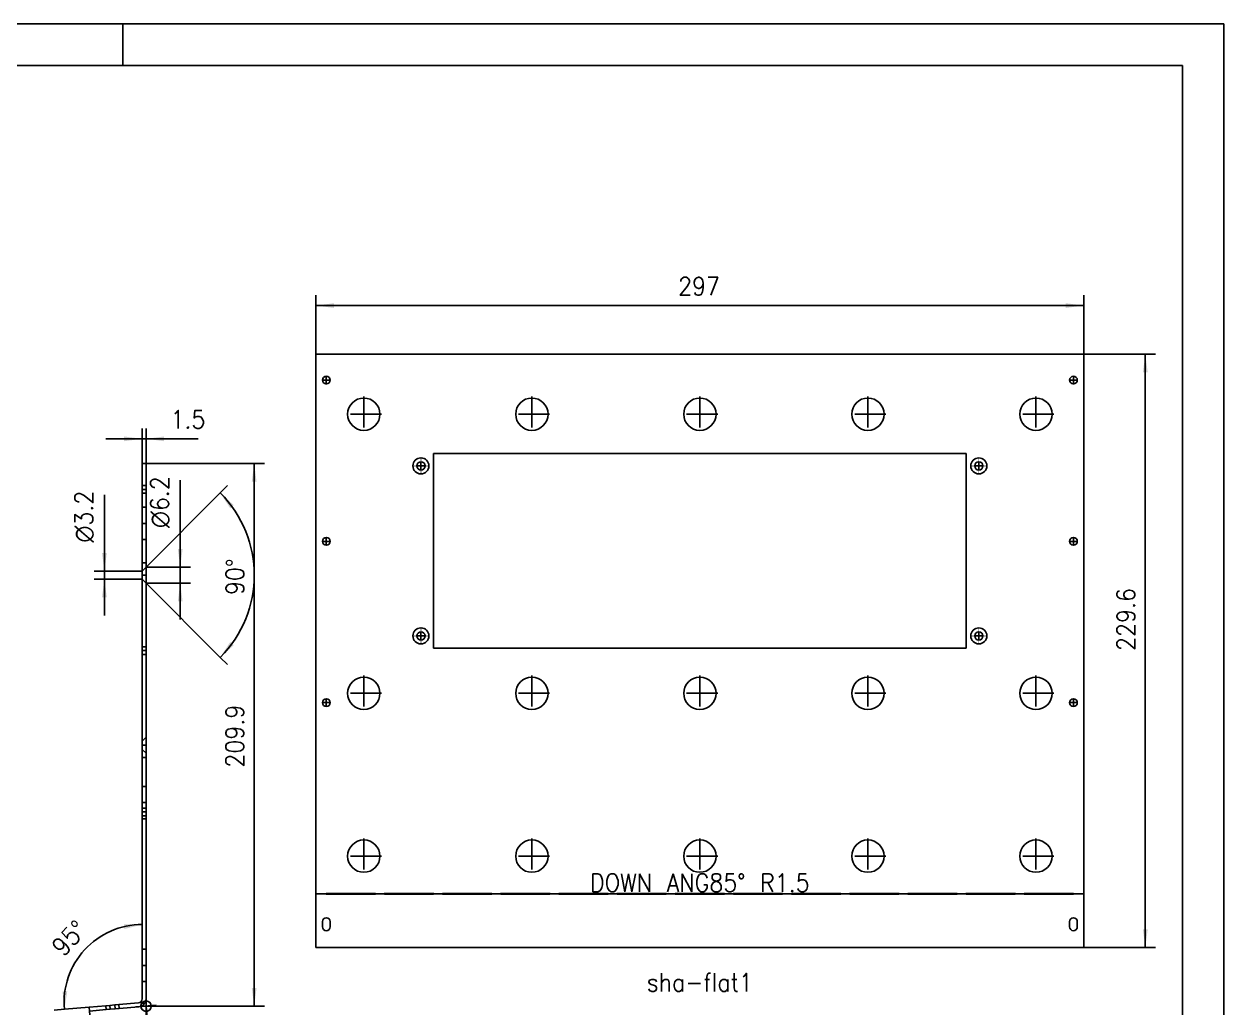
# Model space of a CAD drawing. Header units: millimetres. Extents: x 0 to 426, y 0 to 302.
# Drawn here: x 193.9 to 426, y 111.8 to 302 of the extents above; entities that cross this region are included whole.
import ezdxf

# ---------------------------------------------------------------- set-up
doc = ezdxf.new("R2010")
doc.units = ezdxf.units.MM
for name, pattern in [('DASHED', [15, 7, -8]), ('DOT_CENTER', [14, 12, -1, 0, -1]), ('PHANTOM', [13, 10, -1, 0, -1, 0, -1])]:
    doc.linetypes.add(name, pattern=pattern)
doc.layers.add('1', color=7, linetype='Continuous')
doc.layers.add('KADER', color=7, linetype='Continuous')
doc.styles.add('CONVERTER_11', font='txt.shx', dxfattribs={"width": 0.9})
doc.dimstyles.new('ME10_DIM_11', dxfattribs={"dimtxt": 7, "dimasz": 7, "dimexe": 4, "dimexo": 0, "dimgap": 4, "dimtad": 1, "dimdsep": 46, "dimtxsty": 'CONVERTER_11', "dimsah": 1, "dimcen": 0.09, "dimclrd": 250, "dimclre": 250, "dimclrt": 5, "dimadec": 0, "dimazin": 0, "dimtfac": 1, "dimtdec": 4, "dimtix": 1, "dimtmove": 0, "dimatfit": 3, "dimfxl": 1, "dimtolj": 1, "dimtzin": 0, "dimarcsym": 0})
doc.dimstyles.new('ME10_DIM_12', dxfattribs={"dimtxt": 7, "dimasz": 7, "dimexe": 4, "dimexo": 0, "dimgap": 4, "dimtad": 1, "dimdsep": 46, "dimtxsty": 'CONVERTER_11', "dimsah": 1, "dimcen": 0.09, "dimclrd": 250, "dimclre": 250, "dimclrt": 5, "dimadec": 0, "dimazin": 0, "dimtfac": 1, "dimtdec": 4, "dimtix": 1, "dimtmove": 0, "dimatfit": 3, "dimfxl": 1, "dimtolj": 1, "dimtzin": 0, "dimarcsym": 0})
doc.dimstyles.new('ME10_DIM_13', dxfattribs={"dimtxt": 7, "dimasz": 7, "dimexe": 4, "dimexo": 0, "dimgap": 4, "dimtad": 1, "dimdsep": 46, "dimtxsty": 'CONVERTER_11', "dimsah": 1, "dimcen": 0.09, "dimclrd": 250, "dimclre": 250, "dimclrt": 5, "dimadec": 0, "dimazin": 0, "dimtfac": 1, "dimtdec": 4, "dimtix": 1, "dimtmove": 0, "dimatfit": 3, "dimfxl": 1, "dimtolj": 1, "dimtzin": 0, "dimarcsym": 0})
doc.dimstyles.new('ME10_DIM_14', dxfattribs={"dimtxt": 7, "dimasz": 7, "dimexe": 4, "dimexo": 0, "dimgap": 4, "dimtad": 1, "dimdec": 1, "dimdsep": 46, "dimtxsty": 'CONVERTER_11', "dimsah": 1, "dimcen": 0.09, "dimclrd": 250, "dimclre": 250, "dimclrt": 5, "dimadec": 0, "dimazin": 0, "dimtfac": 1, "dimtdec": 4, "dimtix": 1, "dimtmove": 0, "dimatfit": 3, "dimfxl": 1, "dimtolj": 1, "dimtzin": 0, "dimarcsym": 0})
doc.dimstyles.new('ME10_DIM_15', dxfattribs={"dimtxt": 7, "dimasz": 7, "dimexe": 4, "dimexo": 0, "dimgap": 4, "dimtad": 1, "dimdec": 1, "dimdsep": 46, "dimtxsty": 'CONVERTER_11', "dimsah": 1, "dimcen": 0.09, "dimclrd": 250, "dimclre": 250, "dimclrt": 5, "dimadec": 0, "dimazin": 0, "dimtfac": 1, "dimtdec": 4, "dimtix": 1, "dimtmove": 0, "dimatfit": 3, "dimfxl": 1, "dimtolj": 1, "dimtzin": 0, "dimarcsym": 0})
doc.dimstyles.new('ME10_DIM_16', dxfattribs={"dimtxt": 7, "dimasz": 7, "dimexe": 4, "dimexo": 0, "dimgap": 4, "dimtad": 1, "dimdsep": 46, "dimtxsty": 'CONVERTER_11', "dimsah": 1, "dimcen": 0.09, "dimclrd": 250, "dimclre": 250, "dimclrt": 5, "dimadec": 0, "dimazin": 0, "dimtfac": 1, "dimtdec": 4, "dimtix": 1, "dimtmove": 0, "dimatfit": 3, "dimfxl": 1, "dimtolj": 1, "dimtzin": 0, "dimarcsym": 0})
doc.dimstyles.new('ME10_DIM_17', dxfattribs={"dimtxt": 7, "dimasz": 7, "dimexe": 4, "dimexo": 0, "dimgap": 4, "dimtad": 1, "dimdsep": 46, "dimtxsty": 'CONVERTER_11', "dimsah": 1, "dimcen": 0.09, "dimclrd": 250, "dimclre": 250, "dimclrt": 5, "dimadec": 0, "dimazin": 0, "dimtfac": 1, "dimtdec": 4, "dimtix": 1, "dimtmove": 0, "dimatfit": 3, "dimfxl": 1, "dimtolj": 1, "dimtzin": 0, "dimarcsym": 0})
doc.dimstyles.new('ME10_DIM_18', dxfattribs={"dimtxt": 7, "dimasz": 7, "dimexe": 4, "dimexo": 0, "dimgap": 4, "dimtad": 1, "dimdec": 1, "dimdsep": 46, "dimtxsty": 'CONVERTER_11', "dimsah": 1, "dimcen": 0.09, "dimclrd": 250, "dimclre": 250, "dimclrt": 5, "dimadec": 0, "dimazin": 0, "dimtfac": 1, "dimtdec": 4, "dimtix": 1, "dimtmove": 0, "dimatfit": 3, "dimfxl": 1, "dimtolj": 1, "dimtzin": 0, "dimarcsym": 0})
doc.dimstyles.new('ME10_DIM_19', dxfattribs={"dimtxt": 7, "dimasz": 7, "dimexe": 4, "dimexo": 0, "dimgap": 4, "dimtad": 1, "dimdsep": 46, "dimtxsty": 'CONVERTER_11', "dimsah": 1, "dimcen": 0.09, "dimclrd": 250, "dimclre": 250, "dimclrt": 5, "dimadec": 0, "dimazin": 0, "dimtfac": 1, "dimtdec": 4, "dimtix": 1, "dimtmove": 0, "dimatfit": 3, "dimfxl": 1, "dimtolj": 1, "dimtzin": 0, "dimarcsym": 0})

# ---------------------------------------------------------------- blocks, each defined once
blk = doc.blocks.new('PIN_SEC', base_point=(217.51, 111.99))
at = {"layer": '1', "color": 7, "linetype": 'Continuous'}
for p, q in [((217.51, 113.99), (217.51, 109.99)), ((219.5, 112.17), (215.52, 111.82))]:
    blk.add_line(p, q, dxfattribs=at)
blk.add_circle((217.51, 111.99), 1, dxfattribs=at)
at = {"layer": '1', "color": 7}
blk.add_point((217.51, 111.99), dxfattribs=at)
blk = doc.blocks.new('PRP_SKT')
at = {"layer": '1', "color": 3, "linetype": 'Continuous'}
for q in [(432.03, 223.72), (435.02, 226.98), (438.01, 224.25), (435.02, 220.98)]:
    blk.add_line((435.02, 223.98), q, dxfattribs=at)
at = {"layer": '1', "color": 3, "linetype": 'PHANTOM'}
for p, q in [((432.03, 223.72), (432.28, 223.74)), ((435.02, 226.98), (435.02, 226.73))]:
    blk.add_line(p, q, dxfattribs=at)
blk.add_circle((435.02, 223.98), 2, dxfattribs=at)
at = {"layer": '1', "xscale": 2, "yscale": 2, "zscale": 2}
blk.add_blockref('PIN_SEC', (435.02, 223.98), dxfattribs=at)
blk = doc.blocks.new('plaat_boven__2', base_point=(412.98, 222.07))
at = {"color": 7, "linetype": 'Continuous'}
for p, q in [((433.52, 425.43), (433.52, 433.93)), ((433.52, 433.93), (435.02, 433.93)), ((435.02, 425.43), (435.02, 433.93)), ((433.52, 422.43), (433.52, 425.43)), ((433.52, 416.98), (433.52, 422.43)), ((435.02, 422.43), (435.02, 425.43)), ((435.02, 416.98), (435.02, 422.43)), ((433.52, 404.48), (433.52, 416.98)), ((435.02, 404.48), (435.02, 416.98)), ((433.52, 395.5), (433.52, 404.48)), ((435.02, 395.5), (435.02, 404.48)), ((433.52, 392.33), (433.52, 395.5)), ((435.02, 393.83), (435.02, 395.5)), ((433.52, 389.13), (433.52, 392.33)), ((435.02, 387.63), (435.02, 393.83)), ((433.52, 363.03), (433.52, 389.13)), ((435.02, 363.03), (435.02, 387.63)), ((433.52, 360.03), (433.52, 363.03)), ((435.02, 360.03), (435.02, 363.03)), ((433.52, 326.53), (433.52, 360.03)), ((435.02, 328.03), (435.02, 360.03)), ((433.52, 323.33), (433.52, 326.53)), ((435.02, 321.83), (435.02, 328.03)), ((433.52, 320.17), (433.52, 323.33)), ((435.02, 320.17), (435.02, 321.83)), ((433.52, 308.98), (433.52, 320.17)), ((435.02, 308.98), (435.02, 320.17)), ((433.52, 300.63), (433.52, 308.98)), ((435.02, 300.63), (435.02, 308.98)), ((433.52, 297.63), (433.52, 300.63)), ((433.52, 296.48), (433.52, 297.63)), ((435.02, 297.63), (435.02, 300.63)), ((435.02, 296.48), (435.02, 297.63)), ((433.52, 245.98), (433.52, 296.48)), ((435.02, 245.98), (435.02, 296.48)), ((433.52, 233.48), (433.52, 245.98)), ((435.02, 233.48), (435.02, 245.98)), ((433.52, 226.73), (433.52, 233.48)), ((435.02, 226.73), (435.02, 233.48)), ((419.46, 224.13), (412.98, 223.56)), ((413.11, 222.07), (412.98, 223.56)), ((420.95, 224.26), (419.46, 224.13)), ((422.94, 224.43), (420.95, 224.26)), ((421.08, 222.76), (423.07, 222.94)), ((424.44, 224.56), (422.94, 224.43)), ((423.07, 222.94), (424.57, 223.07)), ((432.15, 225.24), (424.44, 224.56)), ((424.57, 223.07), (432.28, 223.74)), ((413.11, 222.07), (419.59, 222.63)), ((419.59, 222.63), (421.08, 222.76))]:
    blk.add_line(p, q, dxfattribs=at)
at = {"color": 1, "linetype": 'DASHED'}
for p, q in [((433.52, 425.43), (435.02, 425.43)), ((433.52, 422.43), (435.02, 422.43)), ((433.52, 416.98), (435.02, 416.98)), ((433.52, 404.48), (435.02, 404.48)), ((433.52, 395.5), (435.02, 395.5)), ((433.52, 392.33), (435.02, 393.83)), ((433.52, 389.13), (435.02, 387.63)), ((433.52, 363.03), (435.02, 363.03)), ((433.52, 360.03), (435.02, 360.03)), ((433.52, 326.53), (435.02, 328.03)), ((433.52, 323.33), (435.02, 321.83)), ((433.52, 320.17), (435.02, 320.17)), ((433.52, 308.98), (435.02, 308.98)), ((433.52, 300.63), (435.02, 300.63)), ((433.52, 297.63), (435.02, 297.63)), ((433.52, 296.48), (435.02, 296.48)), ((433.52, 245.98), (435.02, 245.98)), ((433.52, 233.48), (435.02, 233.48)), ((419.46, 224.13), (419.59, 222.63)), ((420.95, 224.26), (421.08, 222.76)), ((422.94, 224.43), (423.07, 222.94)), ((424.57, 223.07), (424.44, 224.56)), ((433.07, 225.67), (434.13, 224.6)), ((433.17, 225.77), (434.32, 224.81))]:
    blk.add_line(p, q, dxfattribs=at)
at = {"color": 7, "linetype": 'Continuous'}
for radius, start, end in [(1.5, 275, 314.7716), (3, 275, 314.7716), (1.5, 314.7716, 320.2284), (1.5, 320.2284, 0), (3, 314.7716, 320.2284), (3, 320.2284, 0)]:
    blk.add_arc((432.02, 226.73), radius, start, end, dxfattribs=at)
at = {"layer": '1', "color": 30, "linetype": 'DOT_CENTER'}
for p, q in [((433.52, 423.93), (435.02, 423.93)), ((433.52, 410.73), (435.02, 410.73)), ((433.52, 390.73), (435.02, 390.73)), ((433.52, 361.53), (435.02, 361.53)), ((433.52, 324.93), (435.02, 324.93)), ((433.52, 302.73), (435.02, 302.73)), ((433.52, 299.13), (435.02, 299.13)), ((433.52, 239.73), (435.02, 239.73))]:
    blk.add_line(p, q, dxfattribs=at)
blk = doc.blocks.new('*D16')
at = {"layer": '1', "color": 250, "linetype": 'Continuous'}
for p, q in [((433.52, 433.93), (433.52, 447.48)), ((435.02, 433.93), (435.02, 447.48)), ((419.52, 443.48), (433.52, 443.48)), ((433.52, 443.48), (435.02, 443.48)), ((435.02, 443.48), (455.17, 443.48))]:
    blk.add_line(p, q, dxfattribs=at)
at = {"layer": '1', "color": 250}
for points in [[(426.52, 442.56), (426.52, 444.4), (433.52, 443.48)], [(442.02, 444.4), (442.02, 442.56), (435.02, 443.48)]]:
    blk.add_solid(points, dxfattribs=at)
at = {"layer": '1', "color": 5, "insert": (444.5, 447.48), "char_height": 7, "attachment_point": 7, "rotation": 0.0001, "line_spacing_factor": 0.60024, "style": 'CONVERTER_11'}
blk.add_mtext('1.5', dxfattribs=at)
blk = doc.blocks.new('*D17')
at = {"layer": '1', "color": 250, "linetype": 'Continuous'}
for p, q in [((418.91, 421.87), (418.91, 392.33)), ((433.52, 392.33), (414.91, 392.33)), ((418.91, 392.33), (418.91, 389.13)), ((433.52, 389.13), (414.91, 389.13)), ((418.91, 389.13), (418.91, 375.13))]:
    blk.add_line(p, q, dxfattribs=at)
at = {"layer": '1', "color": 250}
for points in [[(417.99, 399.33), (419.83, 399.33), (418.91, 392.33)], [(419.83, 382.13), (417.99, 382.13), (418.91, 389.13)]]:
    blk.add_solid(points, dxfattribs=at)
at = {"layer": '1', "color": 5, "insert": (414.91, 403.35), "char_height": 7, "attachment_point": 7, "rotation": 90, "line_spacing_factor": 0.60024, "style": 'CONVERTER_11'}
blk.add_mtext('\\C5;{\\Fgdt;n}\\C5;3.2', dxfattribs=at)
blk = doc.blocks.new('*D18')
at = {"layer": '1', "color": 250, "linetype": 'Continuous'}
for p, q in [((448.24, 393.83), (448.24, 427.5)), ((435.02, 393.83), (452.24, 393.83)), ((448.24, 387.63), (448.24, 393.83)), ((435.02, 387.63), (452.24, 387.63)), ((448.24, 373.63), (448.24, 387.63))]:
    blk.add_line(p, q, dxfattribs=at)
at = {"layer": '1', "color": 250}
for points in [[(447.32, 400.83), (449.16, 400.83), (448.24, 393.83)], [(449.16, 380.63), (447.32, 380.63), (448.24, 387.63)]]:
    blk.add_solid(points, dxfattribs=at)
at = {"layer": '1', "color": 5, "insert": (444.24, 408.98), "char_height": 7, "attachment_point": 7, "rotation": 90, "line_spacing_factor": 0.60024, "style": 'CONVERTER_11'}
blk.add_mtext('\\C5;{\\Fgdt;n}\\C5;6.2\\C5;', dxfattribs=at)
blk = doc.blocks.new('*D19')
at = {"layer": '1', "color": 250, "linetype": 'Continuous'}
for p, q in [((435.02, 433.93), (480.85, 433.93)), ((476.85, 223.98), (476.85, 433.93)), ((435.02, 223.98), (480.85, 223.98))]:
    blk.add_line(p, q, dxfattribs=at)
at = {"layer": '1', "color": 250}
for points in [[(477.77, 426.93), (475.93, 426.93), (476.85, 433.93)], [(475.93, 230.98), (477.77, 230.98), (476.85, 223.98)]]:
    blk.add_solid(points, dxfattribs=at)
at = {"layer": '1', "color": 5, "insert": (472.85, 316.27), "char_height": 7, "attachment_point": 7, "rotation": 90, "line_spacing_factor": 0.60024, "style": 'CONVERTER_11'}
blk.add_mtext('209.9', dxfattribs=at)
blk = doc.blocks.new('*D20')
at = {"layer": '1', "color": 250, "linetype": 'Continuous'}
for p, q in [((435.02, 223.98), (437.32, 197.71)), ((413.11, 222.07), (415.41, 195.79)), ((436.97, 201.69), (415.06, 199.78))]:
    blk.add_line(p, q, dxfattribs=at)
at = {"layer": '1', "color": 250}
for points in [[(421.96, 201.31), (422.12, 199.47), (415.06, 199.78)], [(430.07, 200.17), (429.91, 202), (436.97, 201.69)]]:
    blk.add_solid(points, dxfattribs=at)
at = {"layer": '1', "color": 5, "insert": (420.44, 204.26), "char_height": 7, "attachment_point": 7, "rotation": 5, "line_spacing_factor": 0.60024, "style": 'CONVERTER_11'}
blk.add_mtext('22', dxfattribs=at)
blk = doc.blocks.new('*D21')
at = {"layer": '1', "color": 250, "linetype": 'Continuous'}
for p, q in [((435.02, 393.83), (463.72, 422.53)), ((463.72, 422.53), (466.55, 425.36)), ((435.02, 387.63), (463.72, 358.93)), ((463.72, 358.93), (466.55, 356.1))]:
    blk.add_line(p, q, dxfattribs=at)
blk.add_arc((431.92, 390.73), 44.97, 315, 45, dxfattribs=at)
at = {"layer": '1', "color": 250}
for points in [[(468.97, 417.81), (467.57, 416.61), (463.72, 422.53)], [(467.57, 364.85), (468.97, 363.65), (463.72, 358.93)]]:
    blk.add_solid(points, dxfattribs=at)
at = {"layer": '1', "color": 5, "insert": (472.89, 383.03), "char_height": 7, "attachment_point": 7, "rotation": 90, "line_spacing_factor": 0.60024, "style": 'CONVERTER_11'}
blk.add_mtext('90{\\Fgdt;~}', dxfattribs=at)
blk = doc.blocks.new('*D22')
at = {"layer": '1', "color": 250, "linetype": 'Continuous'}
for p, q in [((412.98, 223.56), (403.44, 222.73)), ((403.44, 222.73), (399.45, 222.38))]:
    blk.add_line(p, q, dxfattribs=at)
blk.add_arc((433.52, 225.36), 30.2, 90, 185, dxfattribs=at)
at = {"layer": '1', "color": 250}
for points in [[(426.67, 253.83), (426.46, 255.66), (433.52, 255.55)], [(402.72, 229.75), (404.56, 229.7), (403.44, 222.73)]]:
    blk.add_solid(points, dxfattribs=at)
at = {"layer": '1', "color": 5, "insert": (403.1, 242.78), "char_height": 7, "attachment_point": 7, "rotation": 47.5, "line_spacing_factor": 0.60024, "style": 'CONVERTER_11'}
blk.add_mtext('95{\\Fgdt;~}', dxfattribs=at)
blk = doc.blocks.new('downside', base_point=(500.75, 246.67))
at = {"color": 7, "linetype": 'Continuous'}
for p, q in [((500.75, 476.22), (797.75, 476.22)), ((500.75, 269.02), (500.75, 476.22)), ((797.75, 476.22), (797.75, 269.02)), ((546.25, 437.79), (546.25, 362.46)), ((752.26, 437.79), (546.25, 437.79)), ((752.26, 362.46), (752.26, 437.79)), ((546.25, 362.46), (752.26, 362.46)), ((500.75, 265.91), (500.75, 269.02)), ((500.75, 265.91), (500.75, 246.67)), ((504.75, 267.56), (523.75, 267.56)), ((523.75, 267.36), (504.75, 267.36)), ((527.25, 267.56), (546.25, 267.56)), ((546.25, 267.36), (527.25, 267.36)), ((549.75, 267.56), (568.75, 267.56)), ((568.75, 267.36), (549.75, 267.36)), ((572.25, 267.56), (591.25, 267.56)), ((591.25, 267.36), (572.25, 267.36)), ((594.75, 267.56), (613.75, 267.56)), ((613.75, 267.36), (594.75, 267.36)), ((617.25, 267.56), (636.25, 267.56)), ((636.25, 267.36), (617.25, 267.36)), ((639.75, 267.56), (658.75, 267.56)), ((658.75, 267.36), (639.75, 267.36)), ((662.25, 267.56), (681.25, 267.56)), ((681.25, 267.36), (662.25, 267.36)), ((684.75, 267.56), (703.75, 267.56)), ((703.75, 267.36), (684.75, 267.36)), ((707.25, 267.56), (726.25, 267.56)), ((726.25, 267.36), (707.25, 267.36)), ((729.75, 267.56), (748.75, 267.56)), ((748.75, 267.36), (729.75, 267.36)), ((752.25, 267.56), (771.25, 267.56)), ((771.25, 267.36), (752.25, 267.36)), ((774.75, 267.56), (793.75, 267.56)), ((793.75, 267.36), (774.75, 267.36)), ((797.75, 265.91), (797.75, 269.02)), ((797.75, 246.67), (797.75, 265.91)), ((503.25, 254.67), (503.25, 256.67)), ((506.25, 256.67), (506.25, 254.67)), ((792.25, 256.67), (792.25, 254.67)), ((795.25, 254.67), (795.25, 256.67)), ((797.75, 246.67), (500.75, 246.67))]:
    blk.add_line(p, q, dxfattribs=at)
at = {"color": 4, "linetype": 'Continuous'}
for p, q in [((504.65, 267.46), (500.75, 267.46)), ((527.15, 267.46), (523.85, 267.46)), ((549.65, 267.46), (546.35, 267.46)), ((572.15, 267.46), (568.85, 267.46)), ((594.65, 267.46), (591.35, 267.46)), ((617.15, 267.46), (613.85, 267.46)), ((639.65, 267.46), (636.35, 267.46)), ((662.15, 267.46), (658.85, 267.46)), ((684.65, 267.46), (681.35, 267.46)), ((707.15, 267.46), (703.85, 267.46)), ((729.65, 267.46), (726.35, 267.46)), ((752.15, 267.46), (748.85, 267.46)), ((774.65, 267.46), (771.35, 267.46)), ((797.75, 267.46), (793.85, 267.46))]:
    blk.add_line(p, q, dxfattribs=at)
at = {"color": 7, "linetype": 'Continuous'}
for centre, radius in [((504.75, 466.22), 1.5), ((793.75, 466.22), 1.5), ((519.25, 453.02), 6.25), ((584.25, 453.02), 6.25), ((649.25, 453.02), 6.25), ((714.25, 453.02), 6.25), ((779.25, 453.02), 6.25), ((504.75, 403.82), 1.5), ((793.75, 403.82), 1.5), ((519.25, 345.02), 6.25), ((584.25, 345.02), 6.25), ((649.25, 345.02), 6.25), ((714.25, 345.02), 6.25), ((779.25, 345.02), 6.25), ((504.75, 341.42), 1.5), ((793.75, 341.42), 1.5), ((519.25, 282.02), 6.25), ((584.25, 282.02), 6.25), ((649.25, 282.02), 6.25), ((714.25, 282.02), 6.25), ((779.25, 282.02), 6.25)]:
    blk.add_circle(centre, radius, dxfattribs=at)
at = {"color": 1, "linetype": 'Continuous'}
for centre in [(541.35, 433.02), (757.15, 433.02), (541.35, 367.22), (757.15, 367.22)]:
    blk.add_circle(centre, 1.6, dxfattribs=at)
at = {"color": 7, "linetype": 'Continuous'}
for centre, radius, start, end in [((504.75, 267.46), 0.1, 90, 270), ((523.75, 267.46), 0.1, 270, 90), ((527.25, 267.46), 0.1, 90, 270), ((546.25, 267.46), 0.1, 270, 90), ((549.75, 267.46), 0.1, 90, 270), ((568.75, 267.46), 0.1, 270, 90), ((572.25, 267.46), 0.1, 90, 270), ((591.25, 267.46), 0.1, 270, 90), ((594.75, 267.46), 0.1, 90, 270), ((613.75, 267.46), 0.1, 270, 90), ((617.25, 267.46), 0.1, 90, 270), ((636.25, 267.46), 0.1, 270, 90), ((639.75, 267.46), 0.1, 90, 270), ((658.75, 267.46), 0.1, 270, 90), ((662.25, 267.46), 0.1, 90, 270), ((681.25, 267.46), 0.1, 270, 90), ((684.75, 267.46), 0.1, 90, 270), ((703.75, 267.46), 0.1, 270, 90), ((707.25, 267.46), 0.1, 90, 270), ((726.25, 267.46), 0.1, 270, 90), ((729.75, 267.46), 0.1, 90, 270), ((748.75, 267.46), 0.1, 270, 90), ((752.25, 267.46), 0.1, 90, 270), ((771.25, 267.46), 0.1, 270, 90), ((774.75, 267.46), 0.1, 90, 270), ((793.75, 267.46), 0.1, 270, 90), ((504.75, 256.67), 1.5, 0, 180), ((793.75, 256.67), 1.5, 0, 180), ((504.75, 254.67), 1.5, 180, 0), ((793.75, 254.67), 1.5, 180, 0)]:
    blk.add_arc(centre, radius, start, end, dxfattribs=at)
at = {"layer": '1', "color": 30, "linetype": 'DOT_CENTER'}
for p, q in [((543.11, 433.02), (539.59, 433.02)), ((541.35, 434.78), (541.35, 431.26)), ((758.91, 433.02), (755.39, 433.02)), ((757.15, 434.78), (757.15, 431.26)), ((543.11, 367.22), (539.59, 367.22)), ((541.35, 368.98), (541.35, 365.46)), ((758.91, 367.22), (755.39, 367.22)), ((757.15, 368.98), (757.15, 365.46))]:
    blk.add_line(p, q, dxfattribs=at)
blk = doc.blocks.new('upside', base_point=(500.75, 246.67))
at = {"color": 7, "linetype": 'Continuous'}
for p, q in [((500.75, 269.02), (500.75, 476.22)), ((500.75, 476.22), (797.75, 476.22)), ((797.75, 476.22), (797.75, 269.02)), ((752.26, 437.79), (546.25, 437.79)), ((546.25, 437.79), (546.25, 362.46)), ((752.26, 362.46), (752.26, 437.79)), ((546.25, 362.46), (752.26, 362.46)), ((500.75, 265.91), (500.75, 269.02)), ((500.75, 246.67), (500.75, 265.91)), ((523.75, 267.56), (504.75, 267.56)), ((504.75, 267.36), (523.75, 267.36)), ((546.25, 267.56), (527.25, 267.56)), ((527.25, 267.36), (546.25, 267.36)), ((568.75, 267.56), (549.75, 267.56)), ((549.75, 267.36), (568.75, 267.36)), ((591.25, 267.56), (572.25, 267.56)), ((572.25, 267.36), (591.25, 267.36)), ((613.75, 267.56), (594.75, 267.56)), ((594.75, 267.36), (613.75, 267.36)), ((636.25, 267.56), (617.25, 267.56)), ((617.25, 267.36), (636.25, 267.36)), ((658.75, 267.56), (639.75, 267.56)), ((639.75, 267.36), (658.75, 267.36)), ((681.25, 267.56), (662.25, 267.56)), ((662.25, 267.36), (681.25, 267.36)), ((703.75, 267.56), (684.75, 267.56)), ((684.75, 267.36), (703.75, 267.36)), ((726.25, 267.56), (707.25, 267.56)), ((707.25, 267.36), (726.25, 267.36)), ((748.75, 267.56), (729.75, 267.56)), ((729.75, 267.36), (748.75, 267.36)), ((771.25, 267.56), (752.25, 267.56)), ((752.25, 267.36), (771.25, 267.36)), ((793.75, 267.56), (774.75, 267.56)), ((774.75, 267.36), (793.75, 267.36)), ((797.75, 265.91), (797.75, 269.02)), ((797.75, 265.91), (797.75, 246.67)), ((503.25, 256.67), (503.25, 254.67)), ((506.25, 254.67), (506.25, 256.67)), ((792.25, 254.67), (792.25, 256.67)), ((795.25, 256.67), (795.25, 254.67)), ((797.75, 246.67), (500.75, 246.67))]:
    blk.add_line(p, q, dxfattribs=at)
at = {"color": 4, "linetype": 'DASHED'}
for p, q in [((504.65, 267.46), (500.75, 267.46)), ((527.15, 267.46), (523.85, 267.46)), ((549.65, 267.46), (546.35, 267.46)), ((572.15, 267.46), (568.85, 267.46)), ((594.65, 267.46), (591.35, 267.46)), ((617.15, 267.46), (613.85, 267.46)), ((639.65, 267.46), (636.35, 267.46)), ((662.15, 267.46), (658.85, 267.46)), ((684.65, 267.46), (681.35, 267.46)), ((707.15, 267.46), (703.85, 267.46)), ((729.65, 267.46), (726.35, 267.46)), ((752.15, 267.46), (748.85, 267.46)), ((774.65, 267.46), (771.35, 267.46)), ((797.75, 267.46), (793.85, 267.46))]:
    blk.add_line(p, q, dxfattribs=at)
at = {"color": 7, "linetype": 'Continuous'}
for centre, radius in [((504.75, 466.22), 1.5), ((793.75, 466.22), 1.5), ((519.25, 453.02), 6.25), ((584.25, 453.02), 6.25), ((649.25, 453.02), 6.25), ((714.25, 453.02), 6.25), ((779.25, 453.02), 6.25), ((504.75, 403.82), 1.5), ((793.75, 403.82), 1.5), ((519.25, 345.02), 6.25), ((584.25, 345.02), 6.25), ((649.25, 345.02), 6.25), ((714.25, 345.02), 6.25), ((779.25, 345.02), 6.25), ((504.75, 341.42), 1.5), ((793.75, 341.42), 1.5), ((519.25, 282.02), 6.25), ((584.25, 282.02), 6.25), ((649.25, 282.02), 6.25), ((714.25, 282.02), 6.25), ((779.25, 282.02), 6.25)]:
    blk.add_circle(centre, radius, dxfattribs=at)
at = {"color": 1, "linetype": 'Continuous'}
for centre in [(541.35, 433.02), (757.15, 433.02), (541.35, 367.22), (757.15, 367.22)]:
    blk.add_circle(centre, 3.1, dxfattribs=at)
at = {"color": 7, "linetype": 'Continuous'}
for centre, radius, start, end in [((504.75, 267.46), 0.1, 90, 270), ((523.75, 267.46), 0.1, 270, 90), ((527.25, 267.46), 0.1, 90, 270), ((546.25, 267.46), 0.1, 270, 90), ((549.75, 267.46), 0.1, 90, 270), ((568.75, 267.46), 0.1, 270, 90), ((572.25, 267.46), 0.1, 90, 270), ((591.25, 267.46), 0.1, 270, 90), ((594.75, 267.46), 0.1, 90, 270), ((613.75, 267.46), 0.1, 270, 90), ((617.25, 267.46), 0.1, 90, 270), ((636.25, 267.46), 0.1, 270, 90), ((639.75, 267.46), 0.1, 90, 270), ((658.75, 267.46), 0.1, 270, 90), ((662.25, 267.46), 0.1, 90, 270), ((681.25, 267.46), 0.1, 270, 90), ((684.75, 267.46), 0.1, 90, 270), ((703.75, 267.46), 0.1, 270, 90), ((707.25, 267.46), 0.1, 90, 270), ((726.25, 267.46), 0.1, 270, 90), ((729.75, 267.46), 0.1, 90, 270), ((748.75, 267.46), 0.1, 270, 90), ((752.25, 267.46), 0.1, 90, 270), ((771.25, 267.46), 0.1, 270, 90), ((774.75, 267.46), 0.1, 90, 270), ((793.75, 267.46), 0.1, 270, 90), ((504.75, 256.67), 1.5, 0, 180), ((793.75, 256.67), 1.5, 0, 180), ((504.75, 254.67), 1.5, 180, 0), ((793.75, 254.67), 1.5, 180, 0)]:
    blk.add_arc(centre, radius, start, end, dxfattribs=at)
at = {"layer": '1', "color": 30, "linetype": 'DOT_CENTER'}
for p, q in [((506.4, 466.22), (503.1, 466.22)), ((504.75, 467.87), (504.75, 464.57)), ((795.4, 466.22), (792.1, 466.22)), ((793.75, 467.87), (793.75, 464.57)), ((519.25, 459.9), (519.25, 446.15)), ((584.25, 459.9), (584.25, 446.15)), ((649.25, 459.9), (649.25, 446.15)), ((714.25, 459.9), (714.25, 446.15)), ((779.25, 459.9), (779.25, 446.15)), ((526.13, 453.02), (512.38, 453.02)), ((591.13, 453.02), (577.38, 453.02)), ((656.13, 453.02), (642.38, 453.02)), ((721.13, 453.02), (707.38, 453.02)), ((786.13, 453.02), (772.38, 453.02)), ((504.75, 405.47), (504.75, 402.17)), ((793.75, 405.47), (793.75, 402.17)), ((506.4, 403.82), (503.1, 403.82)), ((795.4, 403.82), (792.1, 403.82)), ((519.25, 351.9), (519.25, 338.15)), ((584.25, 351.9), (584.25, 338.15)), ((649.25, 351.9), (649.25, 338.15)), ((714.25, 351.9), (714.25, 338.15)), ((779.25, 351.9), (779.25, 338.15)), ((526.13, 345.02), (512.38, 345.02)), ((591.13, 345.02), (577.38, 345.02)), ((656.13, 345.02), (642.38, 345.02)), ((721.13, 345.02), (707.38, 345.02)), ((786.13, 345.02), (772.38, 345.02)), ((506.4, 341.42), (503.1, 341.42)), ((504.75, 343.07), (504.75, 339.77)), ((795.4, 341.42), (792.1, 341.42)), ((793.75, 343.07), (793.75, 339.77)), ((519.25, 288.9), (519.25, 275.15)), ((584.25, 288.9), (584.25, 275.15)), ((649.25, 288.9), (649.25, 275.15)), ((714.25, 288.9), (714.25, 275.15)), ((779.25, 288.9), (779.25, 275.15)), ((526.13, 282.02), (512.38, 282.02)), ((591.13, 282.02), (577.38, 282.02)), ((656.13, 282.02), (642.38, 282.02)), ((721.13, 282.02), (707.38, 282.02)), ((786.13, 282.02), (772.38, 282.02))]:
    blk.add_line(p, q, dxfattribs=at)
at = {"layer": '1', "color": 30, "linetype": 'DOT_CENTER', "const_width": 0.25}
for points in [[(541.35, 436.43), (541.35, 429.61)], [(757.15, 436.43), (757.15, 429.61)], [(544.76, 433.02), (537.94, 433.02)], [(760.56, 433.02), (753.74, 433.02)], [(544.76, 367.22), (537.94, 367.22)], [(541.35, 370.63), (541.35, 363.81)], [(760.56, 367.22), (753.74, 367.22)], [(757.15, 370.63), (757.15, 363.81)]]:
    blk.add_lwpolyline(points, dxfattribs=at)
at = {"color": 4, "insert": (649.25, 268.21), "char_height": 7, "attachment_point": 8, "line_spacing_factor": 0.660264, "style": 'CONVERTER_11'}
blk.add_mtext('DOWN ANG85%%d R1.5', dxfattribs=at)
blk = doc.blocks.new('plaat_boven__4', base_point=(500.75, 246.67))
for name in ['downside', 'upside']:
    blk.add_blockref(name, (500.75, 246.67))
blk = doc.blocks.new('*D23')
at = {"layer": '1', "color": 250, "linetype": 'Continuous'}
for p, q in [((797.75, 476.22), (825.55, 476.22)), ((821.55, 476.22), (821.55, 246.67)), ((797.75, 246.67), (825.55, 246.67))]:
    blk.add_line(p, q, dxfattribs=at)
at = {"layer": '1', "color": 250}
for points in [[(822.48, 469.22), (820.63, 469.22), (821.55, 476.22)], [(820.63, 253.67), (822.48, 253.67), (821.55, 246.67)]]:
    blk.add_solid(points, dxfattribs=at)
at = {"layer": '1', "color": 5, "insert": (817.55, 361.45), "char_height": 7, "attachment_point": 7, "rotation": 90, "line_spacing_factor": 0.60024, "style": 'CONVERTER_11'}
blk.add_mtext('229.6', dxfattribs=at)
blk = doc.blocks.new('*D24')
at = {"layer": '1', "color": 250, "linetype": 'Continuous'}
for p, q in [((500.75, 476.22), (500.75, 499.05)), ((797.75, 476.22), (797.75, 499.05)), ((500.75, 495.05), (797.75, 495.05))]:
    blk.add_line(p, q, dxfattribs=at)
at = {"layer": '1', "color": 250}
for points in [[(507.75, 495.97), (507.75, 494.13), (500.75, 495.05)], [(790.75, 494.13), (790.75, 495.97), (797.75, 495.05)]]:
    blk.add_solid(points, dxfattribs=at)
at = {"layer": '1', "color": 5, "insert": (640.85, 499.05), "char_height": 7, "attachment_point": 7, "rotation": 0.0001, "line_spacing_factor": 0.60024, "style": 'CONVERTER_11'}
blk.add_mtext('297', dxfattribs=at)
blk = doc.blocks.new('_tb_frame_A3')
at = {"layer": 'KADER', "color": 1, "linetype": 'Continuous'}
for q in [(0, 302), (426, 0)]:
    blk.add_line((426, 302), q, dxfattribs=at)
at = {"layer": 'KADER', "color": 3, "linetype": 'Continuous'}
for p, q in [((213, 294), (213, 302)), ((418, 294), (8, 294)), ((418, 8), (418, 294))]:
    blk.add_line(p, q, dxfattribs=at)
blk = doc.blocks.new('Right1', base_point=(424, 328))
blk.add_blockref('plaat_boven__2', (412.982, 222.067))
at = {"layer": '1'}
blk.add_blockref('PRP_SKT', (0, 0), dxfattribs=at)
at = {"layer": '1', "color": 5, "insert": (424, 186.067), "char_height": 7, "attachment_point": 2, "line_spacing_factor": 1.320528, "style": 'CONVERTER_11'}
blk.add_mtext('Right1', dxfattribs=at)
at = {"layer": '1'}
dim = blk.add_linear_dim(base=(433.518, 443.477), p1=(435.018, 433.933), p2=(433.518, 433.933), dimstyle='ME10_DIM_11', dxfattribs=at)
dim.commit()
dim.dimension.update_dxf_attribs({"geometry": '*D16', "text_midpoint": (449.833, 450.977), "text_rotation": 0.00014})
for p1, distance, dimstyle, picture, middle, turn in [((435.018, 433.933), 41.831, 'ME10_DIM_14', '*D19', (469.349, 328.958), -90), ((413.113, 222.067), -22.374, 'ME10_DIM_15', '*D20', (425.362, 208.208), 5)]:
    dim = blk.add_aligned_dim(p1=p1, p2=(435.018, 223.984), distance=distance, dimstyle=dimstyle, dxfattribs=at)
    dim.commit()
    dim.dimension.update_dxf_attribs({"geometry": picture, "text_midpoint": middle, "text_rotation": turn})
for p1, p2, distance, dimstyle, picture, middle in [((435.018, 393.833), (435.018, 387.633), 13.22, 'ME10_DIM_13', '*D18', (440.738, 416.912)), ((433.518, 389.133), (433.518, 392.333), 14.607, 'ME10_DIM_12', '*D17', (411.411, 411.278))]:
    dim = blk.add_aligned_dim(p1=p1, p2=p2, distance=distance, dimstyle=dimstyle, override={"dimpost": '{\\Fgdt;n}<>'}, dxfattribs=at)
    dim.commit()
    dim.dimension.update_dxf_attribs({"geometry": picture, "text_midpoint": middle, "text_rotation": 90})
for base, center, p1, p2, dimstyle, picture, middle in [((476.89, 390.733), (431.918, 390.733), (433.518, 389.133), (433.518, 392.333), 'ME10_DIM_16', '*D21', (469.39, 390.733)), ((411.256, 245.758), (433.518, 225.358), (433.518, 245.983), (419.458, 224.128), 'ME10_DIM_17', '*D22', (405.726, 250.825))]:
    dim = blk.add_angular_dim_3p(base=base, center=center, p1=p1, p2=p2, dimstyle=dimstyle, dxfattribs=at)
    dim.commit()
    dim.dimension.update_dxf_attribs({"geometry": picture, "text_midpoint": middle})
blk = doc.blocks.new('sha-flat1', base_point=(649.251, 361.445))
blk.add_blockref('plaat_boven__4', (500.751, 246.668))
at = {"layer": '1', "color": 5, "insert": (649.251, 236.668), "char_height": 7, "attachment_point": 2, "line_spacing_factor": 1.320528, "style": 'CONVERTER_11'}
blk.add_mtext('sha-flat1', dxfattribs=at)
at = {"layer": '1'}
dim = blk.add_linear_dim(base=(500.751, 495.053), p1=(797.751, 476.223), p2=(500.751, 476.223), dimstyle='ME10_DIM_19', dxfattribs=at)
dim.commit()
dim.dimension.update_dxf_attribs({"geometry": '*D24', "text_midpoint": (649.251, 502.553), "text_rotation": 0.00014})
dim = blk.add_linear_dim(base=(821.554, 476.223), p1=(797.751, 246.668), p2=(797.751, 476.223), angle=90, dimstyle='ME10_DIM_18', dxfattribs=at)
dim.commit()
dim.dimension.update_dxf_attribs({"geometry": '*D23', "text_midpoint": (814.054, 374.139), "text_rotation": 90})

msp = doc.modelspace()

# ---------------------------------------------------------------- block references
msp.add_blockref('_tb_frame_A3', (0, 0))
at = {"xscale": 0.5, "yscale": 0.5, "zscale": 0.5}
for name, p in [('sha-flat1', (324.63, 180.72)), ('Right1', (212, 164))]:
    msp.add_blockref(name, p, dxfattribs=at)

doc.saveas('drawing.dxf')
